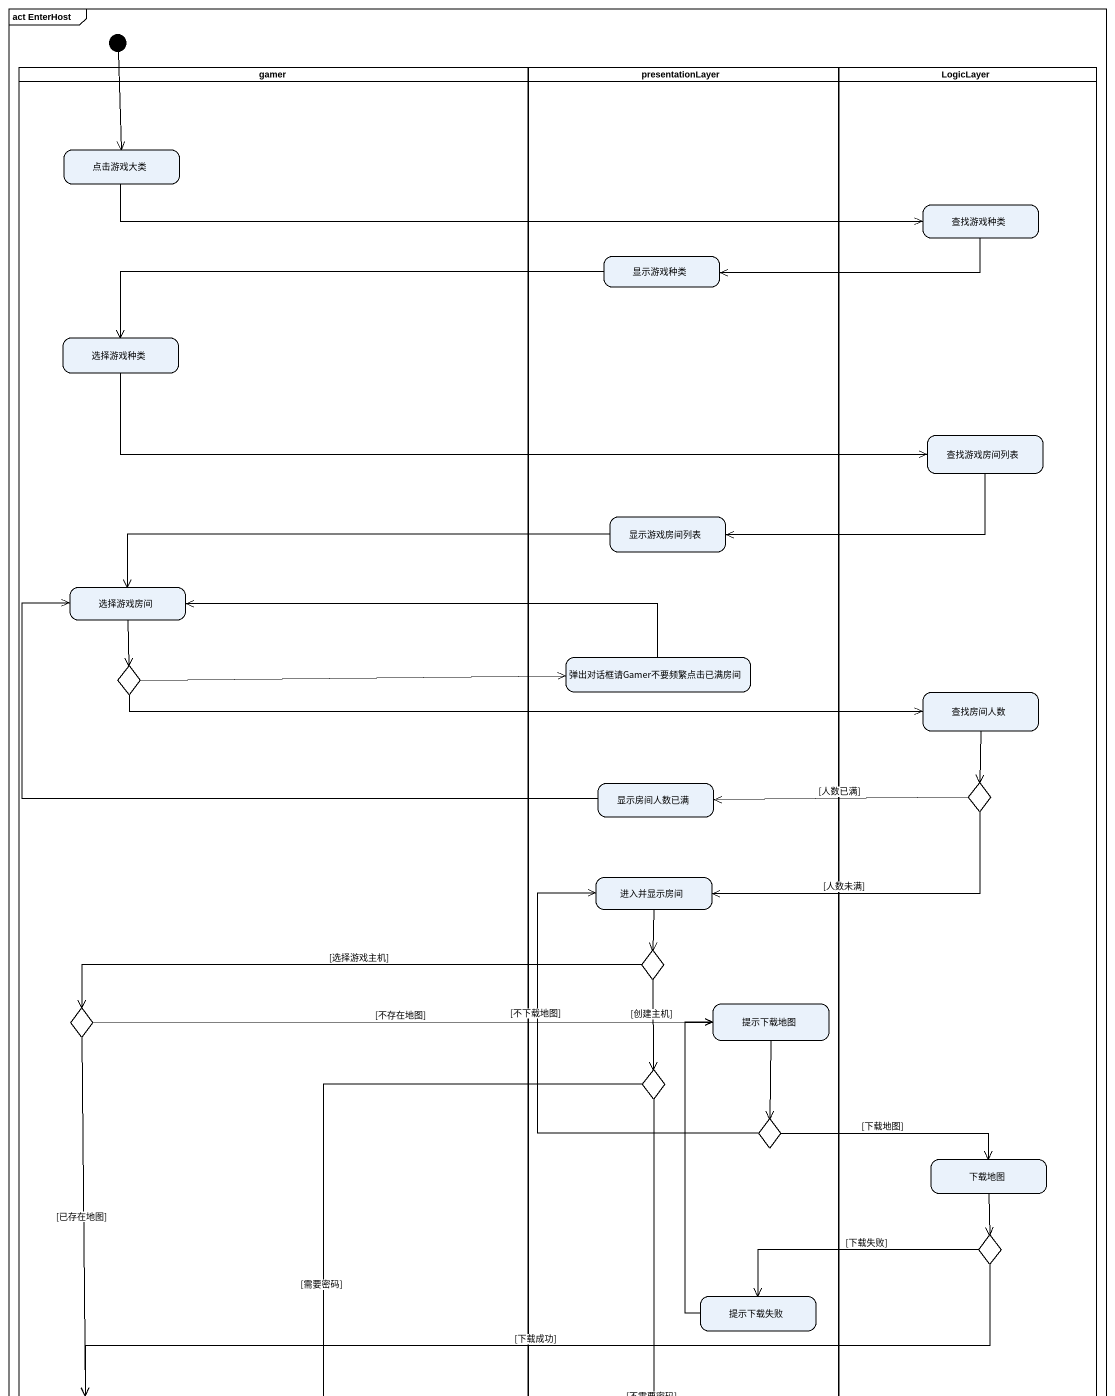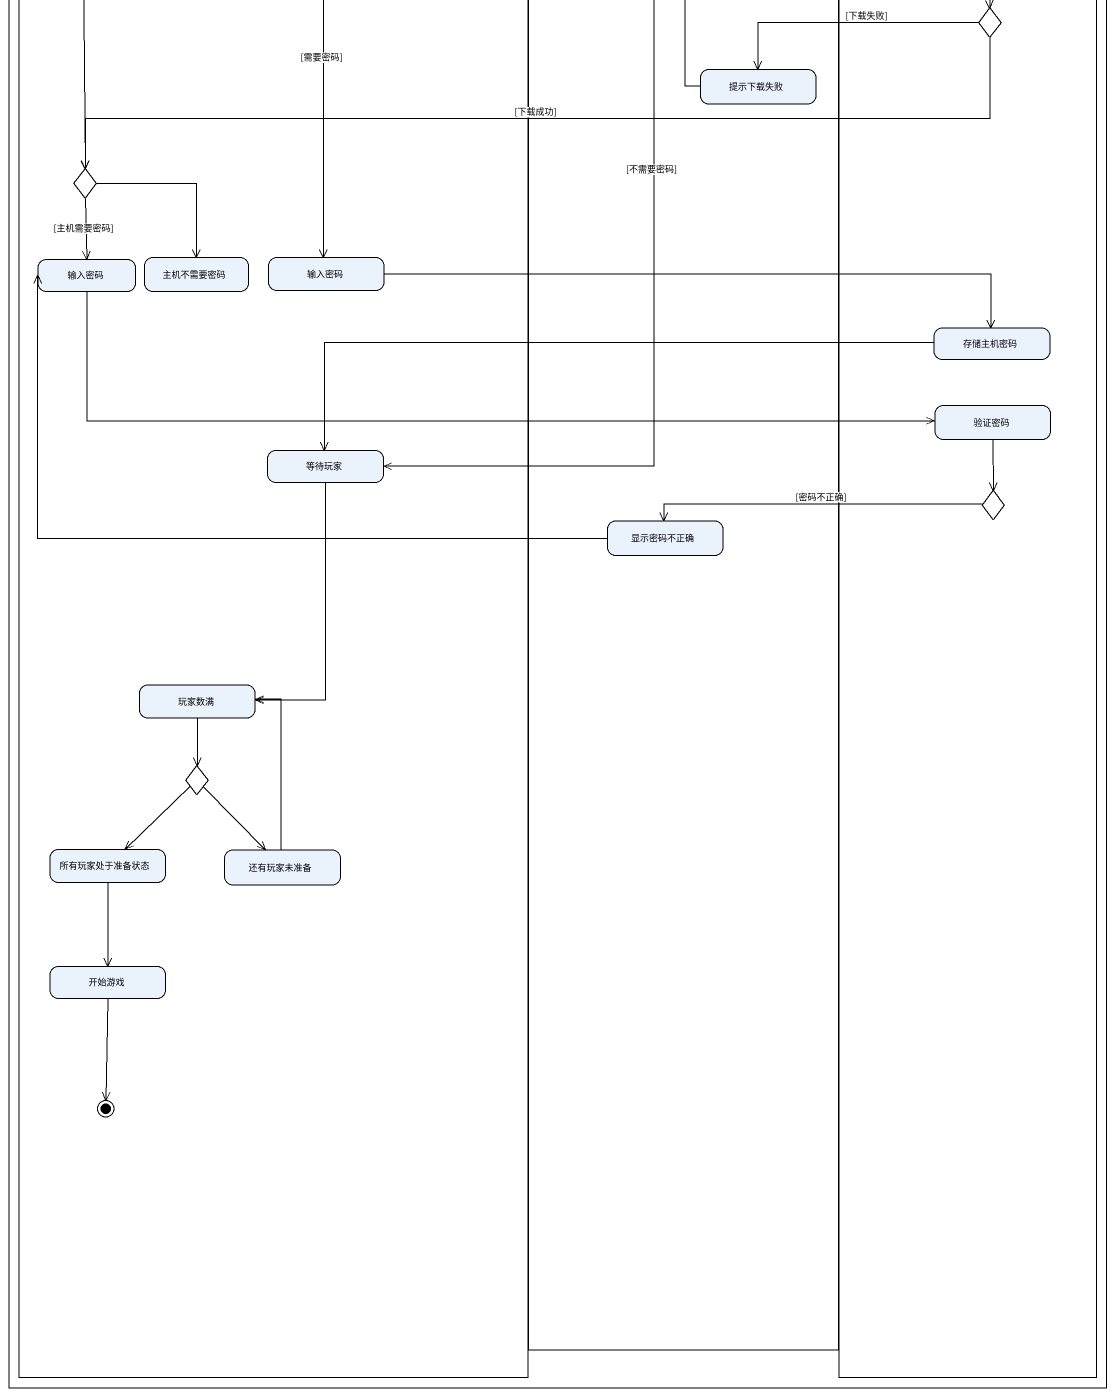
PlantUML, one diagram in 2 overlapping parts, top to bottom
@startuml
mainframe act EnterHost
hide empty description
state initial1 <<start>>
state gamer <<partition>> {
  state 点击游戏大类
  state 选择游戏种类
  state 选择游戏房间
  state choice1 <<choice>>
  state choice4 <<choice>>
  state choice8 <<choice>>
  state 输入密码
  state 主机不需要密码
  state "输入密码" as 输入密码_2
  state 等待玩家
  state 玩家数满
  state choice10 <<choice>>
  state 所有玩家处于准备状态
  state 还有玩家未准备
  state 开始游戏
  开始游戏 --> [*]
}
state presentationLayer <<partition>> {
  state 显示游戏种类
  state 显示游戏房间列表
  state 弹出对话框请Gamer不要频繁点击已满房间
  state 显示房间人数已满
  state 进入并显示房间
  state choice3 <<choice>>
  state 提示下载地图
  state choice5 <<choice>>
  state choice6 <<choice>>
  state 提示下载失败
  state 显示密码不正确
}
state LogicLayer <<partition>> {
  state 查找游戏种类
  state 查找游戏房间列表
  state 查找房间人数
  state choice2 <<choice>>
  state 下载地图
  state choice7 <<choice>>
  state 存储主机密码
  state 验证密码
  state choice9 <<choice>>
}
initial1 --> 点击游戏大类
点击游戏大类 -right-> 查找游戏种类
查找游戏种类 -left-> 显示游戏种类
显示游戏种类 -left-> 选择游戏种类
选择游戏种类 -right-> 查找游戏房间列表
查找游戏房间列表 -left-> 显示游戏房间列表
显示游戏房间列表 -left-> 选择游戏房间
选择游戏房间 --> choice1
弹出对话框请Gamer不要频繁点击已满房间 -left-> 选择游戏房间
choice1 -right-> 弹出对话框请Gamer不要频繁点击已满房间
choice1 -right-> 查找房间人数
查找房间人数 --> choice2
显示房间人数已满 -left-> 选择游戏房间
choice2 -left-> 显示房间人数已满 : [人数已满]
choice2 -left-> 进入并显示房间 : [人数未满]
进入并显示房间 --> choice3
choice3 -left-> choice4 : [选择游戏主机]
choice3 --> choice5 : [创建主机]
提示下载地图 --> choice6
choice4 -right-> 提示下载地图 : [不存在地图]
choice4 --> choice8 : [已存在地图]
choice5 --> 输入密码_2 : [需要密码]
choice5 --> 等待玩家 : [不需要密码]
choice6 -up-> 进入并显示房间 : [不下载地图]
choice6 -right-> 下载地图 : [下载地图]
下载地图 --> choice7
choice7 -left-> 提示下载失败 : [下载失败]
choice7 -left-> choice8 : [下载成功]
提示下载失败 -up-> 提示下载地图
choice8 --> 输入密码 : [主机需要密码]
choice8 --> 主机不需要密码
输入密码 -right-> 验证密码
输入密码_2 -right-> 存储主机密码
存储主机密码 -left-> 等待玩家
验证密码 --> choice9
等待玩家 --> 玩家数满
choice9 -left-> 显示密码不正确 : [密码不正确]
显示密码不正确 -left-> 输入密码
玩家数满 --> choice10
choice10 --> 所有玩家处于准备状态
choice10 --> 还有玩家未准备
所有玩家处于准备状态 --> 开始游戏
还有玩家未准备 -up-> 玩家数满
@enduml
